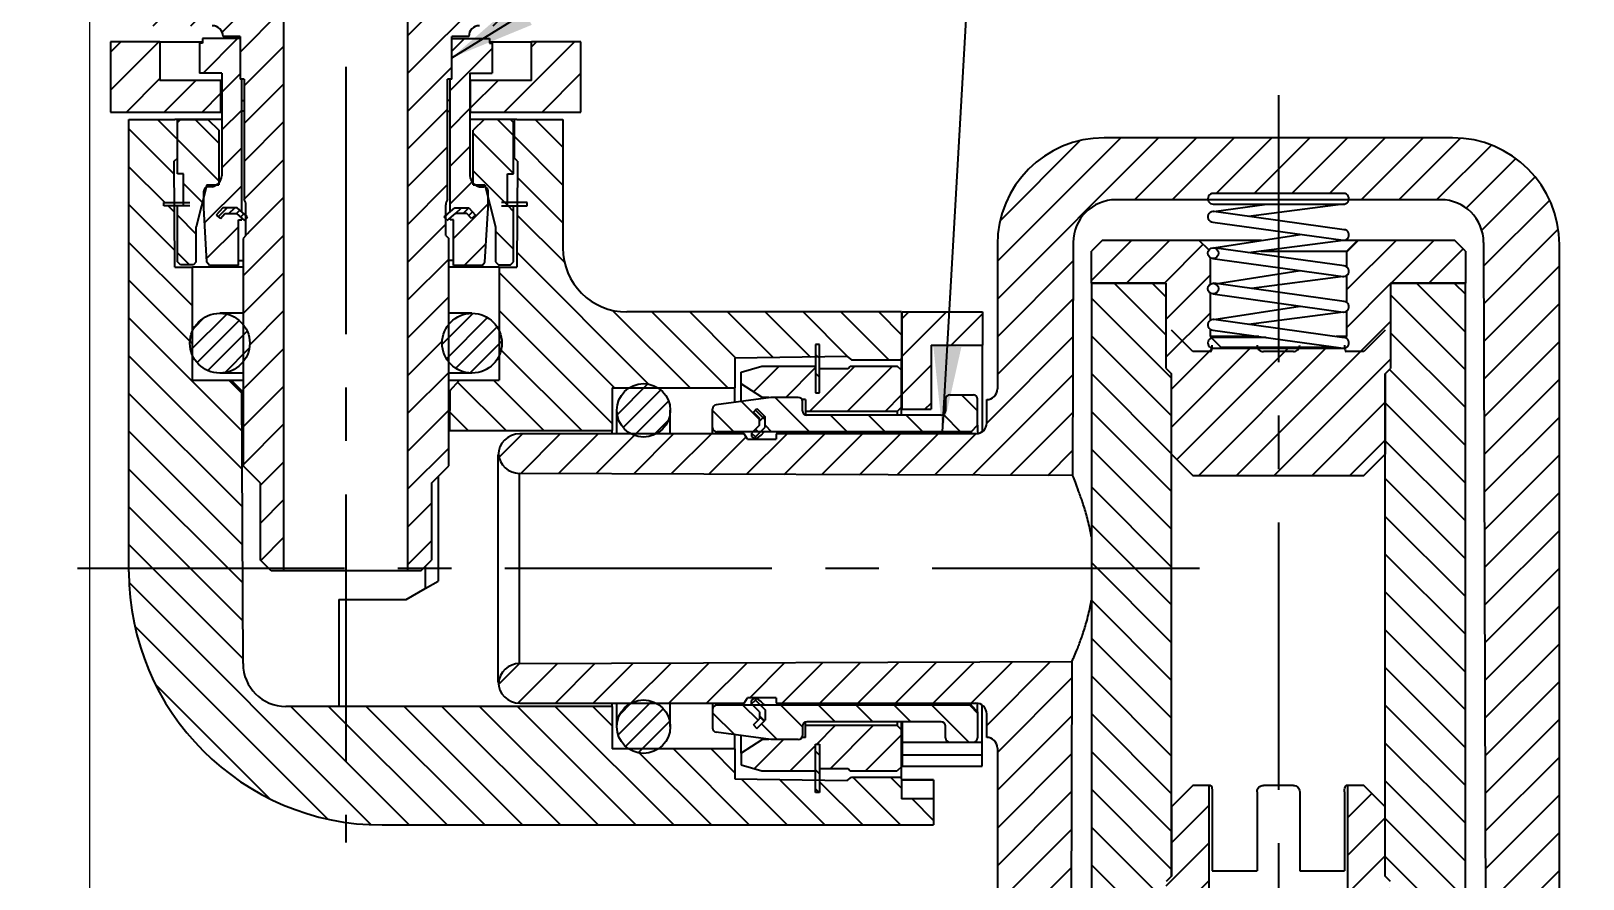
# Model space of a CAD drawing. Extents: x 0 to 434, y 0 to 318.
# Drawn here: x 167.9 to 240.5, y 162 to 201.7 of the extents above; entities that cross this region are included whole.
import ezdxf

# ---------------------------------------------------------------- set-up
doc = ezdxf.new("R2010")
doc.units = 0
doc.header["$LTSCALE"] = 10
doc.header["$MEASUREMENT"] = 0
doc.header["$PDMODE"] = 3
doc.header["$PDSIZE"] = -10
doc.linetypes.add('CENTER', pattern=[2, 1.25, -0.25, 0.25, -0.25])
doc.layers.get('0').update_dxf_attribs({"linetype": 'CONTINUOUS'})
doc.layers.get('DEFPOINTS').update_dxf_attribs({"linetype": 'CONTINUOUS'})
doc.layers.add('THIN', color=8, linetype='CONTINUOUS')
doc.layers.add('외형선', color=3, linetype='CONTINUOUS', lineweight=35)
doc.styles.add('Daelim Dimension', font='')
doc.styles.get('Daelim Dimension').set_extended_font_data('나눔고딕')
doc.dimstyles.new('A3', dxfattribs={"dimtxt": 3, "dimasz": 4, "dimexe": 1.25, "dimexo": 0.3, "dimtad": 1, "dimdec": 4, "dimdsep": 46, "dimcen": 0, "dimclrd": 5, "dimclre": 5, "dimclrt": 7, "dimadec": 4, "dimazin": 2, "dimtfac": 1, "dimtdec": 4, "dimtmove": 0, "dimatfit": 3, "dimfxl": 1.25, "dimarcsym": 0})
doc.dimstyles.new('DEFAULT', dxfattribs={"dimscale": 2, "dimtxt": 2, "dimasz": 2, "dimexe": 0, "dimexo": 2, "dimgap": 1, "dimtad": 1, "dimdec": 0, "dimzin": 9, "dimdsep": 46, "dimtxsty": 'Daelim Dimension', "dimcen": 0.5, "dimclrd": 5, "dimclre": 5, "dimclrt": 256, "dimadec": 1, "dimazin": 0, "dimtfac": 1, "dimtdec": 0, "dimtix": 1, "dimtmove": 0, "dimatfit": 3, "dimfxl": 1, "dimtolj": 1, "dimtzin": 1, "dimlwd": 9, "dimlwe": 9, "dimarcsym": 0})
pattern_1 = [(45, (182.605, 215.2069), (-0.883883, 0.883883), [])]
pattern_2 = [(135, (182.605, 215.2069), (-0.883883, -0.883883), [])]
pattern_3 = [(45, (182.605, 215.2069), (-0.441942, 0.441942), [])]

# ---------------------------------------------------------------- blocks, each defined once
blk = doc.blocks.new('*D0')
at = {"layer": 'DEFPOINTS', "color": 0, "ltscale": 6, "transparency": 16777216}
for p in [(182.605, 163.698), (226.236, 133.364), (182.605, 117.481)]:
    blk.add_point(p, dxfattribs=at)
at = {"layer": '외형선', "color": 5, "lineweight": 9, "ltscale": 6, "transparency": 16777216}
for p, q in [((182.605, 159.698), (182.605, 117.481)), ((226.236, 129.364), (226.236, 117.481)), ((222.236, 117.481), (186.605, 117.481))]:
    blk.add_line(p, q, dxfattribs=at)
at = {"layer": '외형선', "color": 5, "ltscale": 6, "transparency": 16777216}
for points in [[(186.605, 118.148), (186.605, 116.815), (182.605, 117.481)], [(222.236, 118.148), (222.236, 116.815), (226.236, 117.481)]]:
    blk.add_solid(points, dxfattribs=at)
at = {"layer": '외형선', "color": 7, "lineweight": 15, "ltscale": 6, "transparency": 16777216, "insert": (204.421, 121.616), "char_height": 4, "attachment_point": 5, "style": 'Daelim Dimension'}
blk.add_mtext('\\A1;44', dxfattribs=at)
blk = doc.blocks.new('*D1')
at = {"layer": 'DEFPOINTS', "color": 0, "ltscale": 6, "transparency": 16777216}
for p in [(148.963, 215.207), (171.955, 215.207), (169.048, 176.513)]:
    blk.add_point(p, dxfattribs=at)
at = {"layer": '외형선', "color": 5, "lineweight": 9, "ltscale": 6, "transparency": 16777216}
for p, q in [((167.955, 215.207), (148.963, 215.207)), ((148.963, 180.513), (148.963, 211.207)), ((165.048, 176.513), (148.963, 176.513))]:
    blk.add_line(p, q, dxfattribs=at)
at = {"layer": '외형선', "color": 5, "ltscale": 6, "transparency": 16777216}
for points in [[(148.296, 211.207), (149.629, 211.207), (148.963, 215.207)], [(148.296, 180.513), (149.629, 180.513), (148.963, 176.513)]]:
    blk.add_solid(points, dxfattribs=at)
at = {"layer": '외형선', "color": 7, "lineweight": 15, "ltscale": 6, "transparency": 16777216, "insert": (144.782, 195.86), "char_height": 4, "attachment_point": 5, "rotation": 90, "style": 'Daelim Dimension'}
blk.add_mtext('\\A1;39', dxfattribs=at)
blk = doc.blocks.new('*D2')
at = {"layer": 'DEFPOINTS', "color": 0, "ltscale": 6, "transparency": 16777216}
for p in [(171.955, 215.207), (129.804, 135.364), (218.736, 135.364)]:
    blk.add_point(p, dxfattribs=at)
at = {"layer": '외형선', "color": 5, "lineweight": 9, "ltscale": 6, "transparency": 16777216}
for p, q in [((167.955, 215.207), (129.804, 215.207)), ((129.804, 211.207), (129.804, 139.364)), ((214.736, 135.364), (129.804, 135.364))]:
    blk.add_line(p, q, dxfattribs=at)
at = {"layer": '외형선', "color": 5, "ltscale": 6, "transparency": 16777216}
for points in [[(129.137, 211.207), (130.471, 211.207), (129.804, 215.207)], [(129.137, 139.364), (130.471, 139.364), (129.804, 135.364)]]:
    blk.add_solid(points, dxfattribs=at)
at = {"layer": '외형선', "color": 7, "lineweight": 15, "ltscale": 6, "transparency": 16777216, "insert": (125.627, 175.285), "char_height": 4, "attachment_point": 5, "rotation": 90, "style": 'Daelim Dimension'}
blk.add_mtext('\\A1;80', dxfattribs=at)
blk = doc.blocks.new('*D3')
at = {"layer": 'DEFPOINTS', "color": 0, "ltscale": 6, "transparency": 16777216}
for p in [(170.605, 207.207), (240.486, 154.001), (240.486, 101.959)]:
    blk.add_point(p, dxfattribs=at)
at = {"layer": '외형선', "color": 5, "lineweight": 9, "ltscale": 6, "transparency": 16777216}
for p, q in [((170.605, 203.207), (170.605, 101.959)), ((240.486, 150.001), (240.486, 101.959)), ((174.605, 101.959), (236.486, 101.959))]:
    blk.add_line(p, q, dxfattribs=at)
at = {"layer": '외형선', "color": 5, "ltscale": 6, "transparency": 16777216}
for points in [[(174.605, 102.626), (174.605, 101.293), (170.605, 101.959)], [(236.486, 102.626), (236.486, 101.293), (240.486, 101.959)]]:
    blk.add_solid(points, dxfattribs=at)
at = {"layer": '외형선', "color": 7, "lineweight": 15, "ltscale": 6, "transparency": 16777216, "insert": (205.546, 106.122), "char_height": 4, "attachment_point": 5, "style": 'Daelim Dimension'}
blk.add_mtext('\\A1;70', dxfattribs=at)

msp = doc.modelspace()

# ---------------------------------------------------------------- hatches: boundary and pattern name
at = {"layer": 'THIN', "ltscale": 0.4}
h = msp.add_hatch(dxfattribs=at)
h.set_pattern_fill('ANSI31', color=2, scale=10, style=0)
h.set_pattern_definition([(45, (-305.7345, 1.8914), (-0.8838835, 0.8838835), [])])
h.paths.add_polyline_path([(194.605, 208.207), (193.58, 208.207), (193.58, 209.807), (193.58, 213.407), (193.58, 214.407), (193.255, 214.407), (193.255, 212.407), (190.805, 212.407), (190.805, 209.907), (190.105, 209.907), (190.105, 204.707, -0.414214), (189.105, 203.707), (186.805, 203.707), (185.505, 202.407), (185.505, 193.032, -0.026923), (187.28, 192.722), (187.28, 192.859), (187.205, 192.96), (187.28, 193.025), (187.28, 193.525, -0.167556), (187.365, 193.771), (187.365, 199.407), (187.555, 199.407), (187.555, 201.407), (188.355, 201.407, -0.414214), (188.855, 201.907), (190.252, 201.907), (192.605, 203.215), (192.605, 207.207), (194.605, 207.207)])
h.paths.add_polyline_path([(187.415, 187.933), (187.415, 191.949), (187.28, 192.084), (187.28, 192.722, 0.026923), (185.505, 193.032), (185.505, 176.513), (186.211, 176.513), (186.605, 176.907), (186.605, 180.507), (187.415, 181.317), (187.415, 186.175, -0.171248), (187.105, 187.054, -0.171248)])
edge = h.paths.add_edge_path()
edge.add_line((175.105, 204.707), (175.105, 209.907))
edge.add_line((175.105, 209.907), (174.405, 209.907))
edge.add_line((174.405, 209.907), (174.405, 212.407))
edge.add_line((174.405, 212.407), (172.305, 212.407))
edge.add_line((172.305, 212.407), (171.955, 212.407))
edge.add_line((171.955, 212.407), (171.955, 214.407))
edge.add_line((171.955, 214.407), (171.63, 214.407))
edge.add_line((171.63, 214.407), (171.63, 213.407))
edge.add_line((171.63, 213.407), (171.63, 209.807))
edge.add_line((171.63, 209.807), (171.63, 208.207))
edge.add_line((171.63, 208.207), (170.605, 208.207))
edge.add_line((170.605, 208.207), (170.605, 207.207))
edge.add_line((170.605, 207.207), (172.605, 207.207))
edge.add_line((172.605, 207.207), (172.605, 202.907))
edge.add_spline(control_points=[(172.605, 202.907), (172.605, 202.513), (172.605, 202.169), (172.605, 201.907)], knot_values=[0, 0, 0, 0, 1, 1, 1, 1], degree=3, periodic=0)
edge.add_line((172.605, 201.907), (176.355, 201.907))
edge.add_arc((176.355, 201.407), 0.5, 0, 90, ccw=False)
edge.add_line((176.855, 201.407), (177.655, 201.407))
edge.add_line((177.655, 201.407), (177.655, 199.407))
edge.add_line((177.655, 199.407), (177.845, 199.407))
edge.add_line((177.845, 199.407), (177.845, 193.771))
edge.add_arc((177.53, 193.525), 0.4, 0, 38.04751, ccw=False)
edge.add_line((177.93, 193.525), (177.93, 193.025))
edge.add_line((177.93, 193.025), (178.005, 192.96))
edge.add_line((178.005, 192.96), (177.93, 192.876))
edge.add_line((177.93, 192.876), (177.93, 192.196))
edge.add_arc((183.508, 176.407), 16.745, 103.12558, 109.45626, ccw=False)
edge.add_line((179.705, 192.715), (179.705, 202.407))
edge.add_line((179.705, 202.407), (178.405, 203.707))
edge.add_line((178.405, 203.707), (176.105, 203.707))
edge.add_arc((176.105, 204.707), 1, 180, 270, ccw=False)
h.paths.add_polyline_path([(177.93, 192.196), (177.93, 192.084), (177.795, 191.949), (177.795, 187.933, -0.171248), (178.105, 187.054, -0.171248), (177.795, 186.175), (177.795, 181.317), (178.605, 180.507), (178.605, 176.907), (178.999, 176.513), (179.705, 176.513), (179.705, 192.715, 0.02763)])
h.paths.add_polyline_path([(171.63, 210.593), (170.755, 210.593), (171.63, 209.807)], flags=17)
h.paths.add_polyline_path([(171.63, 212.62), (170.755, 212.62), (170.755, 210.593), (171.63, 210.593)], flags=17)
h.paths.add_polyline_path([(171.63, 213.407), (170.755, 212.62), (171.63, 212.62)], flags=17)
h.paths.add_polyline_path([(193.58, 213.407), (193.58, 212.62), (194.455, 212.62)], flags=17)
h.paths.add_polyline_path([(194.455, 212.62), (193.58, 212.62), (193.58, 210.593), (194.455, 210.593)], flags=17)
h.paths.add_polyline_path([(194.455, 210.593), (193.58, 210.593), (193.58, 209.807)], flags=17)
h = msp.add_hatch(dxfattribs=at)
h.set_pattern_fill('ANSI31', color=2, scale=10, style=0)
h.set_pattern_definition(pattern_1)
h.paths.add_polyline_path([(173.903, 199.348), (173.903, 201.148), (171.598, 201.148), (171.598, 197.868), (176.756, 197.868), (176.756, 199.348)])
h.paths.add_polyline_path([(193.598, 197.868), (193.598, 201.148), (191.293, 201.148), (191.293, 199.348), (188.44, 199.348), (188.44, 197.868)])
h = msp.add_hatch(dxfattribs=at)
h.set_pattern_fill('ANSI31', color=2, scale=10, style=0)
h.set_pattern_definition(pattern_1)
h.paths.add_polyline_path([(176.229, 190.692), (177.578, 190.692), (177.578, 192.826), (177.728, 192.826), (177.856, 192.792), (177.49, 193.114), (176.946, 193.114), (176.731, 192.887), (176.534, 193.05), (176.846, 193.386), (177.514, 193.386), (177.728, 193.2), (177.728, 199.407), (177.655, 199.407), (177.655, 201.407), (177.655, 201.303), (175.888, 201.303), (175.888, 201.086), (175.755, 201.086), (175.755, 199.686), (176.804, 199.686), (176.804, 194.886, -0.216617), (176.564, 194.467, -0.100172), (176.354, 194.372), (176.153, 194.372), (176.105, 194.467), (175.953, 193.868), (175.953, 193.386), (176.099, 190.848)])
h.paths.add_polyline_path([(189.322, 201.303), (187.555, 201.303), (187.555, 201.407), (187.555, 199.407), (187.482, 199.407), (187.482, 193.2), (187.696, 193.386), (188.364, 193.386), (188.676, 193.05), (188.479, 192.887), (188.264, 193.114), (187.72, 193.114), (187.439, 192.877), (187.482, 192.826), (187.632, 192.826), (187.632, 190.692), (188.981, 190.692), (189.111, 190.848), (189.257, 193.386), (189.257, 193.868), (189.105, 194.467), (189.057, 194.372), (188.856, 194.372, -0.323815), (188.406, 194.886), (188.406, 199.686), (189.455, 199.686), (189.455, 201.086), (189.322, 201.086)])
h = msp.add_hatch(dxfattribs=at)
h.set_pattern_fill('ANSI31', color=2, scale=10, angle=90, style=0)
h.set_pattern_definition(pattern_2)
h.paths.add_polyline_path([(208.605, 188.513), (195.755, 188.513, -0.414214), (192.755, 191.513), (192.755, 197.513), (190.606, 197.513), (190.491, 197.513), (190.491, 195.715), (190.641, 195.565), (190.627, 193.63), (191.085, 193.63), (191.085, 193.48), (190.626, 193.48), (190.606, 190.617), (189.78, 190.617), (189.78, 187.632, -0.106807), (189.905, 187.054, -0.106807), (189.78, 186.476), (189.78, 185.324), (187.918, 185.324), (187.468, 184.824), (187.46, 182.964), (195.07, 182.964), (195.07, 184.958), (195.845, 184.958, -0.29911), (197.217, 184.958), (200.809, 184.958), (200.809, 186.355), (204.577, 186.407), (204.577, 186.996), (204.764, 186.996), (204.764, 186.41), (206.06, 186.427), (206.26, 186.277), (208.605, 186.277), (208.605, 186.355)])
h.paths.add_polyline_path([(184.305, 164.513), (210.105, 164.513), (210.105, 165.729), (208.605, 165.729), (208.605, 166.67), (208.605, 166.748), (206.26, 166.748), (206.06, 166.598), (204.764, 166.616), (204.764, 166.03), (204.577, 166.03), (204.577, 166.619), (200.809, 166.67), (200.809, 168.068), (197.217, 168.068, -0.29911), (195.845, 168.068), (195.07, 168.068), (195.07, 170.061), (182.605, 170.061), (182.605, 164.635, 0.036005)])
h.paths.add_polyline_path([(175.43, 185.324), (175.43, 186.476), (175.43, 187.632), (175.43, 190.617), (174.604, 190.617), (174.584, 193.48), (174.088, 193.48), (174.088, 193.63), (174.583, 193.63), (174.569, 195.563), (174.719, 195.713), (174.719, 197.513), (174.604, 197.513), (172.455, 197.513), (172.455, 176.513), (177.775, 176.513), (177.743, 184.824), (177.243, 185.324)])
h.paths.add_polyline_path([(177.793, 172.061), (177.775, 176.513), (172.455, 176.513), (172.455, 176.363, 0.372651), (182.605, 164.635), (182.605, 170.061), (179.793, 170.061, -0.414214)])
h = msp.add_hatch(dxfattribs=at)
h.set_pattern_fill('ANSI31', color=2, scale=10, angle=90, style=0)
h.set_pattern_definition(pattern_2)
h.paths.add_polyline_path([(176.655, 194.467), (176.655, 197.027), (176.139, 197.513), (174.861, 197.513), (174.732, 197.375), (174.719, 197.375), (174.719, 195.713), (174.732, 195.713), (174.732, 194.969), (175.009, 194.969), (175.009, 193.48), (174.719, 193.48), (174.719, 190.863), (174.865, 190.713), (175.471, 190.713), (175.605, 190.859), (175.605, 192.495), (175.953, 193.868), (175.953, 194.172, -0.414214), (176.153, 194.372), (176.105, 194.467)])
h.paths.add_polyline_path([(188.555, 197.027), (188.555, 194.467), (189.105, 194.467), (189.057, 194.372, -0.414214), (189.257, 194.172), (189.257, 193.868), (189.605, 192.495), (189.605, 190.859), (189.739, 190.713), (190.308, 190.713), (190.454, 190.863), (190.454, 193.48), (190.164, 193.48), (190.164, 194.969), (190.441, 194.969), (190.441, 197.375), (190.312, 197.513), (189.034, 197.513), (189.071, 197.513)])
h = msp.add_hatch(dxfattribs=at)
h.set_pattern_fill('ANSI31', color=2, scale=10, style=0)
h.set_pattern_definition(pattern_1)
h.paths.add_polyline_path([(214.777, 155.327), (214.486, 155.327), (214.546, 155.327), (214.546, 159.602), (213.886, 160.26), (213.886, 160.463), (214.777, 160.463)])
h.paths.add_polyline_path([(236.273, 155.327), (235.936, 157.863), (235.836, 191.763, 0.414214), (233.836, 193.763), (229.532, 193.763, 0.471507), (229.286, 194.06), (229.286, 194.06), (226.236, 194.06), (226.236, 196.663), (234.386, 196.663, -0.414214), (239.386, 191.663), (239.386, 160.463), (238.79, 160.463), (238.586, 160.463), (238.586, 160.26), (237.926, 159.602), (237.926, 155.327), (237.986, 155.327)])
h.paths.add_polyline_path([(190.735, 172.063), (216.578, 172.163), (216.578, 172.163), (216.536, 157.863), (216.199, 155.327), (214.777, 155.327), (214.777, 160.463), (213.886, 160.463), (213.681, 160.463), (213.086, 160.463), (213.086, 165.163), (213.086, 168.113, 0.414214), (212.586, 168.613), (212.586, 169.713, 0.414214), (212.086, 170.213), (202.736, 170.213), (202.736, 170.463), (201.392, 170.463), (201.247, 170.213), (197.125, 170.213, 0.252646), (195.937, 170.213), (190.736, 170.213, -0.414214), (189.736, 171.213), (189.738, 171.146, -0.389989)])
h.paths.add_polyline_path([(197.125, 182.813), (201.247, 182.813), (201.392, 182.563), (202.736, 182.563), (202.736, 182.813), (212.086, 182.813, 0.414214), (212.586, 183.313), (212.586, 184.413, 0.414214), (213.086, 184.913), (213.086, 187.863), (213.086, 191.663, -0.414214), (218.086, 196.663), (226.236, 196.663), (226.236, 194.06), (223.186, 194.06, 0.471507), (222.941, 193.763), (218.636, 193.763, 0.414214), (216.636, 191.763), (216.604, 180.863), (190.735, 180.963, -0.389989), (189.738, 181.88), (189.736, 181.813, -0.414214), (190.736, 182.813), (195.937, 182.813, 0.252646)])
h.paths.add_polyline_path([(213.681, 155.826), (213.681, 160.464), (213.886, 160.26), (214.546, 159.602), (214.546, 155.327), (214.546, 154.964)])
h.paths.add_polyline_path([(238.791, 155.826), (237.986, 155.024), (237.986, 155.327), (237.926, 155.327), (237.926, 159.602), (238.586, 160.26), (238.791, 160.464)])
h = msp.add_hatch(dxfattribs=at)
h.set_pattern_fill('ANSI31', color=2, scale=2, angle=180, style=0)
h.set_pattern_definition([(225, (182.605, 215.20688), (0.1767767, -0.1767767), [])])
h.paths.add_polyline_path([(188.264, 193.114), (188.479, 192.887), (188.676, 193.05), (188.364, 193.386), (187.696, 193.386), (187.205, 192.96), (187.333, 192.788), (187.72, 193.114)])
h.paths.add_polyline_path([(176.846, 193.386), (176.534, 193.05), (176.731, 192.887), (176.946, 193.114), (177.49, 193.114), (177.856, 192.792), (178.005, 192.96), (177.514, 193.386)])
h = msp.add_hatch(dxfattribs=at)
h.set_pattern_fill('ANSI31', color=2, scale=10, style=0)
h.set_pattern_definition(pattern_1)
h.paths.add_polyline_path([(229.436, 188.958), (229.436, 190.22, 0.492556), (229.436, 190.617), (229.436, 191.363), (229.936, 191.863), (234.486, 191.863), (234.986, 191.363), (234.986, 189.863), (231.486, 189.863), (231.486, 185.863), (231.236, 185.613), (231.236, 181.863), (230.236, 180.863), (226.236, 180.863), (226.236, 186.814), (229.262, 186.814), (229.236, 186.818, 0.87692), (229.398, 187.286), (229.436, 187.363), (229.436, 188.558, 0.5)])
h.paths.add_polyline_path([(223.036, 187.71), (223.036, 187.363), (223.074, 187.286, 0.791612), (223.186, 186.813), (223.186, 186.813), (223.586, 186.813), (226.236, 186.814), (226.236, 180.863), (222.236, 180.863), (221.236, 181.863), (221.236, 185.613), (220.986, 185.863), (220.986, 189.863), (217.486, 189.863), (217.486, 189.863), (217.486, 191.363), (217.986, 191.863), (222.536, 191.863), (222.984, 191.415, 0.410478), (223.036, 191.067), (223.036, 189.805, 0.5), (223.036, 189.405), (223.036, 188.11, 0.5)])
h = msp.add_hatch(dxfattribs=at)
h.set_pattern_fill('ANSI31', color=2, scale=10, angle=90, style=0)
h.set_pattern_definition(pattern_2)
h.paths.add_polyline_path([(231.236, 162.113), (231.236, 165.363), (231.237, 165.362), (231.237, 181.863), (231.236, 181.863), (231.236, 185.613), (231.486, 185.863), (231.486, 189.863), (234.986, 189.863), (234.987, 189.863), (234.987, 157.863), (231.486, 157.863), (231.486, 161.863)])
h.paths.add_polyline_path([(220.986, 161.863), (220.986, 157.863), (217.486, 157.863), (217.486, 175.019), (217.486, 176.513), (221.236, 176.513), (221.236, 165.362), (221.236, 165.363), (221.236, 162.113)])
h.paths.add_polyline_path([(217.486, 178.007), (217.486, 189.863), (220.986, 189.863), (220.986, 185.863), (221.236, 185.613), (221.236, 181.863), (221.236, 181.863), (221.236, 176.513), (217.486, 176.513)])
h = msp.add_hatch(dxfattribs=at)
h.set_pattern_fill('ANSI31', color=2, scale=5, style=0)
h.set_pattern_definition(pattern_3)
h.paths.add_polyline_path([(178.105, 187.054, 0.171248), (177.795, 187.933), (177.795, 186.175, 0.171248)])
h.paths.add_polyline_path([(189.905, 187.054, 0.106807), (189.78, 187.632), (189.78, 186.476, 0.106807)])
h.paths.add_polyline_path([(177.795, 186.175), (177.795, 187.933, 2.834124)])
h.paths.add_polyline_path([(189.78, 186.476), (189.78, 187.632, 0.558561), (187.415, 187.933), (187.415, 186.175, 0.558561)])
h.paths.add_polyline_path([(187.415, 186.175), (187.415, 187.933, 0.352843)])
h = msp.add_hatch(dxfattribs=at)
h.set_pattern_fill('ANSI31', color=2, scale=10, style=0)
h.set_pattern_definition(pattern_1)
h.paths.add_polyline_path([(212.389, 186.962), (212.389, 188.513), (208.639, 188.513), (208.639, 183.96), (209.989, 183.96), (209.989, 186.962)])
h = msp.add_hatch(dxfattribs=at)
h.set_pattern_fill('ANSI31', color=256, scale=5, angle=90, style=0)
h.set_pattern_definition([(135, (143.2972, -2555.86756), (-0.44194174, -0.44194174), [])])
h.paths.add_polyline_path([(204.577, 166.03), (204.764, 166.03), (204.764, 168.296), (204.577, 168.296)])
h.paths.add_polyline_path([(204.577, 186.996), (204.577, 184.73), (204.764, 184.73), (204.764, 186.996)])
h = msp.add_hatch(dxfattribs=at)
h.set_pattern_fill('ANSI31', color=2, scale=10, style=0)
h.set_pattern_definition(pattern_1)
h.paths.add_polyline_path([(204.108, 169.163), (204.108, 168.612), (203.934, 168.602, -0.260653), (203.764, 168.507), (202.489, 168.507), (202.399, 168.519), (202.073, 168.501), (201.105, 167.873), (201.105, 167.323), (202.073, 167.048), (204.577, 167.048), (204.577, 168.296), (204.764, 168.296), (204.764, 167.163), (206.104, 167.163), (206.203, 167.041), (208.405, 167.041), (208.605, 167.241), (208.605, 168.963), (208.405, 169.163)])
h.paths.add_polyline_path([(208.605, 184.063), (208.605, 185.785), (208.405, 185.985), (206.203, 185.985), (206.104, 185.863), (204.764, 185.863), (204.764, 184.73), (204.577, 184.73), (204.577, 185.978), (202.073, 185.978), (201.105, 185.703), (201.105, 185.152), (202.073, 184.524), (202.399, 184.507), (202.489, 184.519), (203.764, 184.519, -0.260653), (203.934, 184.423), (204.108, 184.414), (204.108, 183.863), (208.405, 183.863)])
h = msp.add_hatch(dxfattribs=at)
h.set_pattern_fill('ANSI31', color=2, scale=5, style=0)
h.set_pattern_definition(pattern_3)
h.paths.add_polyline_path([(197.781, 169.113, 1), (195.281, 169.113, 1)])
h.paths.add_polyline_path([(195.281, 183.913, 1), (197.781, 183.913, 1)])
h = msp.add_hatch(dxfattribs=at)
h.set_pattern_fill('ANSI31', color=2, scale=10, angle=90, style=0)
h.set_pattern_definition(pattern_2)
h.paths.add_polyline_path([(201.955, 169.627), (201.955, 169.807), (201.647, 170.113), (199.964, 170.113, 0.414214), (199.764, 169.913), (199.764, 169.053, 0.375103), (199.937, 168.854), (200.809, 168.736), (201.105, 168.695), (202.073, 168.563), (202.399, 168.519), (202.489, 168.507), (203.764, 168.507, 0.260653), (203.934, 168.602, 0.138597), (203.964, 168.707), (203.964, 169.136, -0.333657), (204.108, 169.328, -0.070775), (204.164, 169.336), (208.405, 169.336), (208.605, 169.336), (210.464, 169.336, -0.414214), (210.664, 169.136), (210.664, 168.586, 0.414214), (210.864, 168.386), (211.964, 168.386, 0.414214), (212.164, 168.586), (212.164, 169.813), (211.864, 170.113), (202.205, 170.113), (202.011, 170.113), (202.221, 169.894), (202.221, 169.413), (202.198, 169.39), (201.839, 169.03), (201.672, 169.194), (201.955, 169.477)])
h.paths.add_polyline_path([(210.664, 184.44), (210.664, 183.89, -0.414214), (210.464, 183.69), (208.605, 183.69), (208.405, 183.69), (204.164, 183.69, -0.070775), (204.108, 183.697, -0.333657), (203.964, 183.89), (203.964, 184.319, 0.138597), (203.934, 184.423, 0.260653), (203.764, 184.519), (202.489, 184.519), (202.399, 184.507), (202.073, 184.462), (201.105, 184.33), (200.809, 184.29), (199.937, 184.171, 0.375103), (199.764, 183.973), (199.764, 183.113, 0.414214), (199.964, 182.913), (201.647, 182.913), (201.955, 183.218), (201.955, 183.399), (201.955, 183.549), (201.672, 183.832), (201.839, 183.995), (202.198, 183.636), (202.221, 183.613), (202.221, 183.132), (202.011, 182.913), (202.183, 182.913), (211.864, 182.913), (212.164, 183.213), (212.164, 184.44, 0.414214), (211.964, 184.64), (210.864, 184.64, 0.414214)])
h = msp.add_hatch(dxfattribs=at)
h.set_pattern_fill('ANSI31', color=256, scale=5, angle=90, style=0)
h.set_pattern_definition([(135, (151.60085, -2660.6335), (-0.44194174, -0.44194174), [])])
h.paths.add_polyline_path([(201.955, 169.627), (202.198, 169.39), (202.221, 169.413), (202.221, 169.894), (202.011, 170.113), (201.647, 170.113), (201.955, 169.807)])
h.paths.add_polyline_path([(202.198, 169.39), (201.955, 169.627), (201.955, 169.477), (201.672, 169.194), (201.839, 169.03)])
h.paths.add_polyline_path([(201.955, 183.399), (201.955, 183.218), (201.647, 182.913), (202.011, 182.913), (202.221, 183.132), (202.221, 183.613), (202.198, 183.636)])
h.paths.add_polyline_path([(201.839, 183.995), (201.672, 183.832), (201.955, 183.549), (201.955, 183.399), (202.198, 183.636)])
h = msp.add_hatch(dxfattribs=at)
h.set_pattern_fill('ANSI31', color=2, scale=10, style=0)
h.set_pattern_definition(pattern_1)
h.paths.add_polyline_path([(230.236, 166.363), (231.236, 165.363), (231.236, 162.113), (231.486, 161.863), (231.486, 157.863), (235.136, 157.863), (235.636, 157.363), (235.636, 155.363), (235.636, 155.327), (234.636, 155.327), (234.636, 155.363), (229.486, 155.363), (229.486, 166.363)])
h.paths.add_polyline_path([(216.836, 157.363), (217.336, 157.863), (220.986, 157.863), (220.986, 161.863), (221.236, 162.113), (221.236, 165.363), (222.236, 166.363), (222.986, 166.363), (222.986, 155.363), (217.836, 155.363), (217.835, 155.327), (216.836, 155.327), (216.836, 155.363)])

# ---------------------------------------------------------------- linework, layer by layer
at = {"color": 1, "linetype": 'CENTER'}
for p, q in [((182.605, 219.982), (182.605, 163.698)), ((226.236, 198.663), (226.236, 133.364)), ((222.539, 176.513), (169.048, 176.513))]:
    msp.add_line(p, q, dxfattribs=at)
at = {"ltscale": 0.4}
for p, q in [((179.705, 176.407), (179.705, 202.407)), ((185.505, 176.407), (185.505, 202.407)), ((177.655, 201.303), (175.888, 201.303)), ((175.888, 201.303), (175.888, 201.086)), ((187.555, 201.303), (189.322, 201.303)), ((189.322, 201.303), (189.322, 201.086)), ((175.755, 201.086), (175.755, 199.686)), ((175.888, 201.086), (175.755, 201.086)), ((189.322, 201.086), (189.455, 201.086)), ((189.455, 201.086), (189.455, 199.686)), ((176.804, 199.686), (175.755, 199.686)), ((176.804, 199.686), (176.804, 194.886)), ((177.728, 193.2), (177.728, 199.407)), ((187.482, 193.2), (187.482, 199.407)), ((188.406, 199.686), (188.406, 194.886)), ((188.406, 199.686), (189.455, 199.686)), ((177.728, 198.4), (177.845, 198.4)), ((187.482, 198.4), (187.365, 198.4)), ((174.719, 195.713), (174.719, 197.513)), ((174.732, 197.375), (174.861, 197.513)), ((174.861, 197.513), (176.139, 197.513)), ((176.139, 197.513), (176.655, 197.027)), ((176.804, 197.513), (176.139, 197.513)), ((177.845, 197.904), (177.728, 197.904)), ((187.365, 197.904), (187.482, 197.904)), ((189.034, 197.513), (188.406, 197.513)), ((189.071, 197.513), (188.555, 197.027)), ((190.312, 197.513), (189.034, 197.513)), ((190.441, 197.375), (190.312, 197.513)), ((190.491, 195.715), (190.491, 197.513)), ((174.732, 194.969), (174.732, 197.375)), ((176.655, 197.027), (176.655, 194.467)), ((188.555, 194.467), (188.555, 197.027)), ((190.441, 194.969), (190.441, 197.375)), ((174.569, 195.563), (174.719, 195.713)), ((190.641, 195.565), (190.491, 195.715)), ((175.009, 194.969), (174.732, 194.969)), ((175.009, 193.48), (175.009, 194.969)), ((190.164, 193.48), (190.164, 194.969)), ((190.164, 194.969), (190.441, 194.969)), ((176.105, 194.467), (175.605, 192.495)), ((175.953, 193.386), (175.953, 194.172)), ((176.105, 194.467), (176.655, 194.467)), ((176.354, 194.372), (176.153, 194.372)), ((188.555, 194.467), (189.105, 194.467)), ((188.856, 194.372), (189.057, 194.372)), ((189.105, 194.467), (189.605, 192.495)), ((189.257, 193.386), (189.257, 194.172)), ((174.088, 193.63), (175.295, 193.63)), ((174.088, 193.48), (174.088, 193.63)), ((175.295, 193.48), (174.088, 193.48)), ((174.719, 190.863), (174.719, 193.48)), ((176.099, 190.848), (175.953, 193.386)), ((176.846, 193.386), (176.534, 193.05)), ((177.514, 193.386), (176.846, 193.386)), ((178.005, 192.96), (177.514, 193.386)), ((187.205, 192.96), (187.696, 193.386)), ((187.696, 193.386), (188.364, 193.386)), ((188.364, 193.386), (188.676, 193.05)), ((189.111, 190.848), (189.257, 193.386)), ((191.085, 193.63), (189.878, 193.63)), ((189.878, 193.48), (191.085, 193.48)), ((190.454, 190.863), (190.454, 193.48)), ((191.085, 193.48), (191.085, 193.63)), ((175.605, 190.859), (175.605, 192.495)), ((176.534, 193.05), (176.731, 192.887)), ((176.731, 192.887), (176.946, 193.114)), ((176.946, 193.114), (177.49, 193.114)), ((177.49, 193.114), (177.856, 192.792)), ((177.578, 192.826), (177.728, 192.826)), ((177.578, 190.692), (177.578, 192.826)), ((177.728, 192.826), (177.728, 192.905)), ((177.856, 192.792), (178.005, 192.96)), ((187.333, 192.788), (187.205, 192.96)), ((187.72, 193.114), (187.333, 192.788)), ((187.482, 192.826), (187.482, 192.914)), ((187.632, 192.826), (187.482, 192.826)), ((187.632, 190.692), (187.632, 192.826)), ((188.264, 193.114), (187.72, 193.114)), ((188.479, 192.887), (188.264, 193.114)), ((188.676, 193.05), (188.479, 192.887)), ((189.605, 192.495), (189.605, 190.859)), ((174.865, 190.713), (174.719, 190.863)), ((175.471, 190.713), (174.865, 190.713)), ((175.605, 190.859), (175.471, 190.713)), ((176.229, 190.692), (176.099, 190.848)), ((177.578, 190.928), (177.795, 190.928)), ((187.632, 190.928), (187.415, 190.928)), ((188.981, 190.692), (187.632, 190.692)), ((188.981, 190.692), (189.111, 190.848)), ((189.605, 190.859), (189.739, 190.713)), ((189.739, 190.713), (190.308, 190.713)), ((190.308, 190.713), (190.454, 190.863)), ((177.795, 188.454), (176.705, 188.454)), ((188.505, 188.454), (187.415, 188.454)), ((204.577, 186.996), (204.577, 184.73)), ((204.764, 186.996), (204.577, 186.996)), ((204.764, 184.73), (204.764, 186.996)), ((201.105, 185.703), (202.073, 185.978)), ((202.073, 185.978), (204.577, 185.978)), ((206.06, 186.427), (206.26, 186.277)), ((206.104, 185.863), (206.203, 185.985)), ((206.203, 185.985), (208.405, 185.985)), ((206.26, 186.277), (208.605, 186.277)), ((208.605, 185.785), (208.405, 185.985)), ((177.795, 185.654), (176.705, 185.654)), ((188.505, 185.654), (187.376, 185.654)), ((201.105, 185.152), (201.105, 185.703)), ((204.764, 185.863), (206.104, 185.863)), ((208.605, 185.785), (208.605, 184.063)), ((202.489, 184.519), (199.937, 184.171)), ((202.073, 184.524), (201.105, 185.152)), ((201.105, 184.33), (201.105, 185.152)), ((202.073, 184.524), (202.073, 184.462)), ((202.399, 184.507), (202.073, 184.524)), ((203.764, 184.519), (202.489, 184.519)), ((204.577, 184.73), (204.764, 184.73)), ((210.664, 184.44), (210.664, 183.89)), ((210.864, 184.64), (211.964, 184.64)), ((212.164, 183.213), (212.164, 184.44)), ((195.281, 182.813), (195.281, 183.913)), ((197.781, 182.813), (197.781, 183.913)), ((199.764, 182.813), (199.764, 183.973)), ((201.672, 183.832), (201.839, 183.995)), ((201.672, 183.832), (201.955, 183.549)), ((201.839, 183.995), (202.221, 183.613)), ((204.108, 184.414), (203.934, 184.423)), ((203.964, 183.89), (203.964, 184.319)), ((204.108, 184.414), (204.108, 183.697)), ((208.405, 183.863), (204.108, 183.863)), ((208.405, 183.863), (208.605, 184.063)), ((208.405, 183.863), (208.405, 183.69)), ((208.605, 183.69), (208.605, 184.063)), ((201.955, 183.218), (201.58, 182.847)), ((201.776, 182.669), (202.221, 183.132)), ((201.955, 183.399), (202.198, 183.636)), ((201.955, 183.218), (201.955, 183.549)), ((202.031, 183.473), (202.032, 183.472)), ((202.221, 183.132), (202.221, 183.613)), ((210.464, 183.69), (204.164, 183.69)), ((211.864, 182.913), (212.164, 183.213)), ((212.164, 183.213), (212.164, 182.819)), ((199.952, 182.813), (199.952, 182.913)), ((211.864, 182.913), (199.964, 182.913)), ((201.58, 182.847), (201.58, 182.686)), ((201.58, 182.847), (201.776, 182.669)), ((201.58, 182.686), (201.768, 182.552)), ((201.768, 182.552), (202.035, 182.748)), ((201.768, 182.552), (201.776, 182.669)), ((202.035, 182.748), (202.183, 182.913)), ((211.864, 182.913), (211.864, 182.813)), ((182.267, 175.061), (182.267, 170.061)), ((195.281, 169.113), (195.281, 170.213)), ((197.781, 169.113), (197.781, 170.213)), ((199.764, 170.213), (199.764, 169.053)), ((199.952, 170.213), (199.952, 170.112)), ((211.864, 170.113), (199.964, 170.113)), ((201.58, 170.339), (201.768, 170.474)), ((201.58, 170.178), (201.776, 170.357)), ((201.58, 170.178), (201.58, 170.339)), ((201.955, 169.807), (201.58, 170.178)), ((201.768, 170.474), (201.776, 170.357)), ((201.768, 170.474), (202.035, 170.278)), ((201.776, 170.357), (202.221, 169.894)), ((202.035, 170.278), (202.205, 170.113)), ((211.864, 170.113), (211.864, 170.213)), ((211.864, 170.113), (212.164, 169.813)), ((212.164, 169.813), (212.164, 170.207)), ((201.672, 169.194), (201.955, 169.477)), ((201.672, 169.194), (201.839, 169.03)), ((201.839, 169.03), (202.221, 169.413)), ((201.955, 169.807), (201.955, 169.477)), ((201.955, 169.627), (202.198, 169.39)), ((202.031, 169.553), (202.032, 169.553)), ((202.221, 169.894), (202.221, 169.413)), ((204.108, 168.612), (204.108, 169.328)), ((210.464, 169.336), (204.164, 169.336)), ((208.405, 169.336), (208.405, 169.163)), ((208.605, 168.963), (208.605, 169.336)), ((212.164, 169.813), (212.164, 168.586)), ((202.489, 168.507), (199.937, 168.854)), ((201.105, 167.873), (201.105, 168.695)), ((202.073, 168.501), (201.105, 167.873)), ((202.073, 168.563), (202.073, 168.501)), ((202.399, 168.519), (202.073, 168.501)), ((203.764, 168.507), (202.489, 168.507)), ((204.108, 168.612), (203.934, 168.602)), ((203.964, 169.136), (203.964, 168.707)), ((208.405, 169.163), (204.108, 169.163)), ((208.405, 169.163), (208.605, 168.963)), ((208.605, 167.241), (208.605, 168.963)), ((210.664, 168.586), (210.664, 169.136)), ((201.105, 167.873), (201.105, 167.323)), ((204.577, 166.03), (204.577, 168.296)), ((204.577, 168.296), (204.764, 168.296)), ((204.764, 168.296), (204.764, 166.03)), ((210.864, 168.386), (211.964, 168.386)), ((201.105, 167.323), (202.073, 167.048)), ((202.073, 167.048), (204.577, 167.048)), ((204.764, 167.163), (206.104, 167.163)), ((206.104, 167.163), (206.203, 167.041)), ((206.203, 167.041), (208.405, 167.041)), ((208.605, 167.241), (208.405, 167.041)), ((206.06, 166.598), (206.26, 166.748)), ((206.26, 166.748), (208.605, 166.748)), ((204.764, 166.03), (204.577, 166.03))]:
    msp.add_line(p, q, dxfattribs=at)
at = {"color": 7, "linetype": 'Continuous', "lineweight": 25}
for p, q in [((171.598, 201.148), (171.598, 197.868)), ((173.903, 201.148), (171.598, 201.148)), ((173.903, 201.148), (175.888, 201.148)), ((173.903, 201.148), (173.903, 199.348)), ((177.655, 201.407), (176.855, 201.407)), ((177.655, 201.407), (177.655, 199.407)), ((188.355, 201.407), (187.555, 201.407)), ((187.555, 199.407), (187.555, 201.407)), ((189.322, 201.148), (191.293, 201.148)), ((193.598, 201.148), (191.293, 201.148)), ((191.293, 199.348), (191.293, 201.148)), ((193.598, 197.868), (193.598, 201.148)), ((176.756, 199.348), (173.903, 199.348)), ((176.756, 197.868), (176.756, 199.348)), ((177.845, 199.407), (177.655, 199.407)), ((177.845, 199.407), (177.845, 193.771)), ((187.365, 193.771), (187.365, 199.407)), ((187.555, 199.407), (187.365, 199.407)), ((188.44, 197.868), (188.44, 199.348)), ((191.293, 199.348), (188.44, 199.348)), ((171.598, 197.868), (176.756, 197.868)), ((172.455, 176.363), (172.455, 197.513)), ((172.455, 197.513), (174.604, 197.513)), ((176.804, 197.513), (174.604, 197.513)), ((190.606, 197.513), (188.406, 197.513)), ((188.44, 197.868), (193.598, 197.868)), ((190.606, 197.513), (192.755, 197.513)), ((192.755, 197.513), (192.755, 191.513)), ((234.386, 196.663), (218.086, 196.663)), ((177.93, 192.084), (177.93, 193.525)), ((187.28, 192.084), (187.28, 193.525)), ((233.836, 193.763), (218.636, 193.763)), ((177.93, 192.084), (177.795, 191.949)), ((187.28, 192.084), (187.415, 191.949)), ((213.086, 191.763), (213.086, 187.863)), ((216.636, 191.763), (216.604, 180.863)), ((217.986, 191.863), (217.486, 191.363)), ((222.536, 191.863), (217.986, 191.863)), ((225.439, 191.863), (222.536, 191.863)), ((222.984, 191.415), (222.536, 191.863)), ((229.936, 191.863), (229.244, 191.863)), ((229.936, 191.863), (229.436, 191.363)), ((234.486, 191.863), (229.936, 191.863)), ((234.986, 191.363), (234.486, 191.863)), ((235.836, 191.763), (235.936, 157.863)), ((239.386, 160.463), (239.386, 191.763)), ((217.486, 189.863), (217.486, 191.363)), ((223.036, 191.067), (223.036, 189.805)), ((223.417, 191.363), (223.428, 191.363)), ((225.421, 191.363), (229.436, 191.363)), ((229.436, 190.617), (229.436, 191.363)), ((234.986, 191.363), (234.986, 189.863)), ((175.43, 185.324), (175.43, 190.617)), ((177.795, 190.617), (175.43, 190.617)), ((177.578, 190.692), (176.229, 190.692)), ((189.78, 190.617), (187.415, 190.617)), ((189.78, 190.617), (189.78, 185.324)), ((220.986, 189.863), (217.486, 189.863)), ((220.986, 185.863), (220.986, 189.863)), ((229.436, 188.958), (229.436, 190.22)), ((231.486, 189.863), (231.486, 185.863)), ((234.986, 189.863), (231.486, 189.863)), ((223.036, 189.405), (223.036, 188.11)), ((208.605, 188.513), (195.755, 188.513)), ((208.605, 188.513), (208.605, 186.355)), ((208.639, 188.513), (212.389, 188.513)), ((208.639, 183.96), (208.639, 188.513)), ((212.389, 188.513), (212.389, 186.962)), ((229.436, 187.363), (229.436, 188.558)), ((213.086, 187.863), (213.086, 184.913)), ((222.236, 186.663), (221.236, 187.663)), ((223.036, 187.71), (223.036, 187.363)), ((225.314, 187.363), (223.036, 187.363)), ((223.036, 187.363), (223.536, 186.863)), ((229.436, 187.363), (228.94, 187.363)), ((229.371, 187.298), (229.436, 187.363)), ((231.236, 187.663), (230.236, 186.663)), ((209.989, 186.962), (212.389, 186.962)), ((209.989, 186.962), (209.989, 183.96)), ((212.389, 182.915), (212.389, 186.962)), ((222.986, 186.663), (222.236, 186.663)), ((223.062, 186.663), (222.986, 186.663)), ((223.536, 186.863), (228.936, 186.863)), ((226.936, 186.663), (225.536, 186.663)), ((229.486, 186.663), (229.41, 186.663)), ((230.236, 186.663), (229.486, 186.663)), ((206.06, 186.427), (200.809, 186.355)), ((200.809, 186.355), (200.809, 184.958)), ((208.605, 183.69), (208.605, 186.355)), ((175.43, 185.324), (177.243, 185.324)), ((177.243, 185.324), (177.795, 185.324)), ((177.243, 185.324), (177.743, 184.824)), ((187.415, 185.324), (187.918, 185.324)), ((187.468, 184.824), (187.918, 185.324)), ((187.918, 185.324), (189.78, 185.324)), ((220.986, 185.863), (221.236, 185.613)), ((221.236, 181.863), (221.236, 185.613)), ((231.236, 185.613), (231.486, 185.863)), ((231.236, 185.613), (231.236, 181.863)), ((177.793, 172.061), (177.743, 184.824)), ((177.795, 184.824), (177.743, 184.824)), ((187.468, 184.824), (187.415, 184.824)), ((187.468, 184.824), (187.46, 182.964)), ((195.07, 184.958), (200.809, 184.958)), ((195.07, 184.958), (195.07, 182.964)), ((200.809, 184.29), (200.809, 184.958)), ((208.639, 183.96), (209.989, 183.96)), ((212.586, 183.313), (212.586, 184.413)), ((187.415, 182.934), (187.46, 182.964)), ((187.46, 182.964), (195.07, 182.964)), ((201.247, 182.813), (190.736, 182.813)), ((195.07, 182.813), (195.07, 182.964)), ((201.392, 182.563), (201.247, 182.813)), ((201.392, 182.563), (202.736, 182.563)), ((212.086, 182.813), (202.736, 182.813)), ((202.736, 182.813), (202.736, 182.563)), ((189.736, 171.213), (189.736, 181.813)), ((221.236, 181.863), (222.236, 180.863)), ((230.236, 180.863), (231.236, 181.863)), ((186.918, 180.819), (186.918, 175.927)), ((216.604, 180.863), (190.735, 180.963)), ((190.735, 172.063), (190.735, 180.963)), ((190.735, 172.163), (190.735, 180.863)), ((222.236, 180.863), (230.236, 180.863)), ((186.318, 176.619), (186.318, 175.581)), ((186.318, 175.581), (186.918, 175.927)), ((182.267, 175.061), (185.418, 175.061)), ((185.418, 175.061), (186.318, 175.581)), ((190.735, 172.063), (216.578, 172.163)), ((216.578, 172.163), (216.536, 157.863)), ((195.07, 170.061), (179.793, 170.061)), ((190.736, 170.213), (201.247, 170.213)), ((195.07, 170.061), (195.07, 170.213)), ((195.07, 170.061), (195.07, 168.068)), ((201.247, 170.213), (201.392, 170.463)), ((202.736, 170.463), (201.392, 170.463)), ((202.736, 170.463), (202.736, 170.213)), ((202.736, 170.213), (212.086, 170.213)), ((212.375, 168.376), (212.375, 170.121)), ((208.605, 166.67), (208.605, 169.336)), ((208.625, 169.336), (208.625, 168.376)), ((212.586, 168.613), (212.586, 169.713)), ((200.809, 168.068), (200.809, 168.736)), ((200.809, 168.068), (195.07, 168.068)), ((200.809, 168.068), (200.809, 166.67)), ((212.375, 168.376), (208.625, 168.376)), ((208.625, 168.376), (208.625, 167.772)), ((212.375, 167.772), (208.625, 167.772)), ((208.625, 167.772), (208.625, 167.272)), ((212.375, 167.772), (212.375, 168.376)), ((212.375, 167.272), (212.375, 167.772)), ((213.086, 168.113), (213.086, 165.163)), ((208.625, 167.272), (212.375, 167.272)), ((200.809, 166.67), (206.06, 166.598)), ((208.605, 166.67), (208.605, 165.729)), ((210.105, 166.623), (208.605, 166.623)), ((210.105, 166.613), (208.605, 166.613)), ((210.105, 166.623), (210.105, 166.613)), ((210.105, 166.613), (210.105, 165.729)), ((222.236, 166.363), (221.236, 165.363)), ((222.986, 166.363), (222.236, 166.363)), ((222.986, 166.363), (222.986, 155.363)), ((223.062, 166.363), (222.986, 166.363)), ((226.936, 166.363), (225.536, 166.363)), ((229.486, 166.363), (229.41, 166.363)), ((229.486, 155.363), (229.486, 166.363)), ((230.236, 166.363), (229.486, 166.363)), ((231.236, 165.363), (230.236, 166.363)), ((210.105, 165.729), (208.605, 165.729)), ((210.105, 165.729), (210.105, 164.513)), ((223.144, 166.063), (223.144, 162.363)), ((223.144, 166.063), (223.144, 162.363)), ((225.236, 166.063), (225.236, 162.363)), ((225.236, 166.063), (225.236, 162.363)), ((227.236, 166.063), (227.236, 162.363)), ((227.236, 166.063), (227.236, 162.363)), ((229.328, 166.063), (229.328, 162.363)), ((229.328, 166.063), (229.328, 162.363)), ((213.086, 165.163), (213.086, 160.463)), ((221.236, 165.363), (221.236, 162.113)), ((231.236, 162.113), (231.236, 165.363)), ((184.305, 164.513), (210.105, 164.513)), ((221.236, 162.113), (220.986, 161.863)), ((223.144, 162.363), (225.236, 162.363)), ((223.144, 162.363), (225.236, 162.363)), ((227.236, 162.363), (229.328, 162.363)), ((227.236, 162.363), (229.328, 162.363)), ((231.486, 161.863), (231.236, 162.113))]:
    msp.add_line(p, q, dxfattribs=at)
at = {"linetype": 'Continuous', "lineweight": 25}
for p, q in [((174.604, 190.617), (174.569, 195.563)), ((190.641, 195.565), (190.606, 190.617)), ((177.795, 191.949), (177.795, 181.317)), ((187.415, 181.317), (187.415, 191.949)), ((174.604, 190.617), (175.43, 190.617)), ((189.78, 190.617), (190.606, 190.617)), ((178.605, 180.507), (177.795, 181.317)), ((186.605, 180.507), (187.415, 181.317)), ((178.605, 176.907), (178.605, 180.507)), ((186.605, 180.507), (186.605, 176.907)), ((179.105, 176.407), (178.605, 176.907)), ((186.105, 176.407), (186.605, 176.907)), ((182.605, 176.407), (179.105, 176.407)), ((186.105, 176.407), (182.605, 176.407))]:
    msp.add_line(p, q, dxfattribs=at)
for p, q in [((229.286, 194.06), (223.186, 194.06)), ((223.186, 193.56), (229.262, 193.562)), ((223.21, 193.211), (225.698, 193.561)), ((229.31, 192.364), (223.21, 193.211)), ((229.262, 193.562), (224.834, 192.983)), ((223.162, 192.714), (229.262, 191.867)), ((223.208, 191.514), (227.253, 192.146)), ((229.26, 191.865), (224.831, 191.286)), ((223.16, 191.017), (229.26, 190.17)), ((229.308, 190.667), (223.208, 191.514)), ((223.291, 189.832), (227.253, 190.451)), ((217.486, 189.863), (220.986, 189.863)), ((217.486, 189.863), (217.486, 157.863)), ((229.31, 189.006), (223.21, 189.854)), ((229.26, 190.17), (224.972, 189.609)), ((231.486, 189.863), (234.987, 189.863)), ((234.987, 157.863), (234.987, 189.863)), ((223.162, 189.357), (229.262, 188.509)), ((223.21, 188.159), (227.255, 188.79)), ((229.31, 187.311), (223.21, 188.159)), ((229.262, 188.509), (224.834, 187.93)), ((223.162, 187.662), (229.262, 186.814)), ((225.665, 187.313), (223.186, 187.313)), ((223.186, 186.813), (229.262, 186.814)), ((221.236, 162.112, 0), (221.236, 185.613, 0)), ((231.237, 162.112, 0), (231.237, 185.613, 0))]:
    msp.add_line(p, q)
for centre in [(223.186, 191.267), (223.186, 189.605)]:
    msp.add_circle(centre, 0.25)
at = {"ltscale": 0.4}
for centre, radius in [((176.705, 187.054), 1.4), ((188.505, 187.054), 1.4), ((196.531, 183.913), 1.25), ((196.531, 169.113), 1.25)]:
    msp.add_circle(centre, radius, dxfattribs=at)
at = {"color": 7, "linetype": 'Continuous', "lineweight": 25}
for centre, radius, start, end in [((176.355, 201.407), 0.5, 0, 90), ((188.855, 201.407), 0.5, 90, 180), ((218.086, 191.663), 5, 90, 180), ((234.386, 191.663), 5, 0, 90), ((177.53, 193.525), 0.4, 0, 38.04751), ((187.68, 193.525), 0.4, 141.95249, 180), ((218.636, 191.763), 2, 90, 180), ((233.836, 191.763), 2, 0, 90), ((195.755, 191.513), 3, 180, 270), ((212.586, 184.913), 0.5, 270, 0), ((212.086, 183.313), 0.5, 270, 0), ((190.736, 181.813), 1, 90, 180), ((190.735, 181.963), 1, 184.77912, 270), ((184.305, 176.363), 11.85, 180, 270), ((179.793, 172.061), 2, 180, 270), ((190.735, 171.063), 1, 90, 175.22088), ((190.736, 171.213), 1, 180, 270), ((212.086, 169.713), 0.5, 0, 90), ((212.586, 168.113), 0.5, 0, 90)]:
    msp.add_arc(centre, radius, start, end, dxfattribs=at)
at = {"ltscale": 0.4}
for centre, radius, start, end in [((176.223, 194.94), 0.583, 282.91641, 354.68744), ((188.987, 194.94), 0.583, 185.31256, 257.08359), ((176.153, 194.172), 0.2, 90, 180), ((189.057, 194.172), 0.2, 0, 90), ((203.764, 184.319), 0.2, 0, 90), ((210.864, 184.44), 0.2, 90, 180), ((211.964, 184.44), 0.2, 0, 90), ((199.964, 183.973), 0.2, 97.75521, 180), ((204.164, 183.89), 0.2, 180, 270), ((210.464, 183.89), 0.2, 270, 0), ((199.964, 183.113), 0.2, 180, 270), ((199.964, 169.913), 0.2, 90, 180), ((204.164, 169.136), 0.2, 90, 180), ((210.464, 169.136), 0.2, 0, 90), ((199.964, 169.053), 0.2, 180, 262.24479), ((203.764, 168.707), 0.2, 270, 0), ((210.864, 168.586), 0.2, 180, 270), ((211.964, 168.586), 0.2, 270, 0)]:
    msp.add_arc(centre, radius, start, end, dxfattribs=at)
for centre, start, end in [((223.186, 193.81), 90, 270.02735), ((229.286, 193.81), 263.82771, 90), ((223.186, 192.963), 78.44231, 265.73825), ((229.286, 192.115), 258.44231, 85.73825), ((229.284, 190.418), 258.44231, 85.73825), ((229.286, 188.758), 258.44231, 85.73825), ((223.186, 187.91), 78.44231, 265.73825), ((223.186, 187.063), 90, 270.02735), ((229.286, 187.063), 258.44231, 85.73825)]:
    msp.add_arc(centre, 0.25, start, end)
at = {"color": 7, "linetype": 'Continuous', "lineweight": 25}
for points, knots in [([(223.062, 186.663), (223.08, 186.663), (223.1, 186.694), (223.132, 186.804), (223.144, 186.882), (223.144, 186.963)], [0, 0, 0, 0, 0.5, 0.5, 1, 1, 1, 1]), ([(225.236, 186.963), (225.236, 186.882), (225.27, 186.804), (225.381, 186.695), (225.457, 186.663), (225.536, 186.663)], [0, 0, 0, 0, 0.5, 0.5, 1, 1, 1, 1]), ([(226.936, 186.663), (227.015, 186.663), (227.091, 186.694), (227.202, 186.804), (227.236, 186.882), (227.236, 186.963)], [0, 0, 0, 0, 0.5, 0.5, 1, 1, 1, 1]), ([(229.328, 186.963), (229.328, 186.882), (229.34, 186.804), (229.372, 186.695), (229.392, 186.663), (229.41, 186.663)], [0, 0, 0, 0, 0.5, 0.5, 1, 1, 1, 1]), ([(217.486, 178.007), (217.475, 178.069), (217.464, 178.13), (217.402, 178.453), (217.343, 178.704), (217.216, 179.171), (217.148, 179.39), (217.014, 179.788), (216.949, 179.966), (216.828, 180.28), (216.771, 180.454), (216.716, 180.636), (216.642, 180.795), (216.604, 180.863), (216.604, 180.863), (216.604, 180.863), (216.604, 180.863), (216.604, 180.863)], [0.610689, 0.610689, 0.610689, 0.610689, 0.625, 0.625, 0.6875, 0.6875, 0.75, 0.75, 0.8125, 0.8125, 0.875, 0.875, 0.9375, 0.9375, 0.96875, 0.96875, 1, 1, 1, 1]), ([(216.578, 172.163), (216.578, 172.163), (216.592, 172.192), (216.642, 172.306), (216.679, 172.39), (216.773, 172.612), (216.828, 172.746), (216.95, 173.061), (217.016, 173.243), (217.15, 173.64), (217.217, 173.856), (217.344, 174.325), (217.403, 174.576), (217.464, 174.897), (217.475, 174.957), (217.486, 175.019)], [0, 0, 0, 0, 0.0625, 0.0625, 0.125, 0.125, 0.1875, 0.1875, 0.25, 0.25, 0.3125, 0.3125, 0.375, 0.375, 0.3893755, 0.3893755, 0.3893755, 0.3893755]), ([(223.062, 166.363), (223.08, 166.363), (223.1, 166.331), (223.132, 166.222), (223.144, 166.144), (223.144, 166.063)], [0, 0, 0, 0, 0.5, 0.5, 1, 1, 1, 1]), ([(225.236, 166.063), (225.236, 166.143), (225.27, 166.222), (225.381, 166.331), (225.457, 166.363), (225.536, 166.363)], [0, 0, 0, 0, 0.5, 0.5, 1, 1, 1, 1]), ([(226.936, 166.363), (227.015, 166.363), (227.091, 166.331), (227.202, 166.222), (227.236, 166.144), (227.236, 166.063)], [0, 0, 0, 0, 0.5, 0.5, 1, 1, 1, 1]), ([(229.328, 166.063), (229.328, 166.143), (229.34, 166.222), (229.372, 166.331), (229.392, 166.363), (229.41, 166.363)], [0, 0, 0, 0, 0.5, 0.5, 1, 1, 1, 1])]:
    msp.add_open_spline(points, degree=3, knots=knots, dxfattribs=at)

# ---------------------------------------------------------------- dimensions: what is measured, and where the dimension line sits
at = {"layer": '외형선', "color": 5, "lineweight": 15, "ltscale": 6}
for base, p1, p2, picture, middle in [((129.804, 135.364), (171.955, 215.207), (218.736, 135.364), '*D2', (125.627, 175.285)), ((148.963, 215.207), (169.048, 176.513), (171.955, 215.207), '*D1', (144.782, 195.86))]:
    dim = msp.add_linear_dim(base=base, p1=p1, p2=p2, angle=90, dimstyle='DEFAULT', override={"dimclrt": 7}, dxfattribs=at)
    dim.commit()
    dim.dimension.update_dxf_attribs({"geometry": picture, "text_midpoint": middle})
for base, p1, p2, picture, middle in [((240.486, 101.959), (170.605, 207.207), (240.486, 154.001), '*D3', (205.546, 106.122)), ((182.605, 117.481), (226.236, 133.364), (182.605, 163.698), '*D0', (204.421, 121.616))]:
    dim = msp.add_linear_dim(base=base, p1=p1, p2=p2, dimstyle='DEFAULT', override={"dimclrt": 7}, dxfattribs=at)
    dim.commit()
    dim.dimension.update_dxf_attribs({"geometry": picture, "text_midpoint": middle})

# ---------------------------------------------------------------- leaders
at = {"color": 0}
for points in [[(187.555, 200.407), (212.408, 215.731), (238.982, 215.731)], [(210.514, 182.913), (212.408, 215.731), (236.191, 215.731)]]:
    msp.add_leader(points, dimstyle='A3', dxfattribs=at)

doc.saveas('drawing.dxf')
